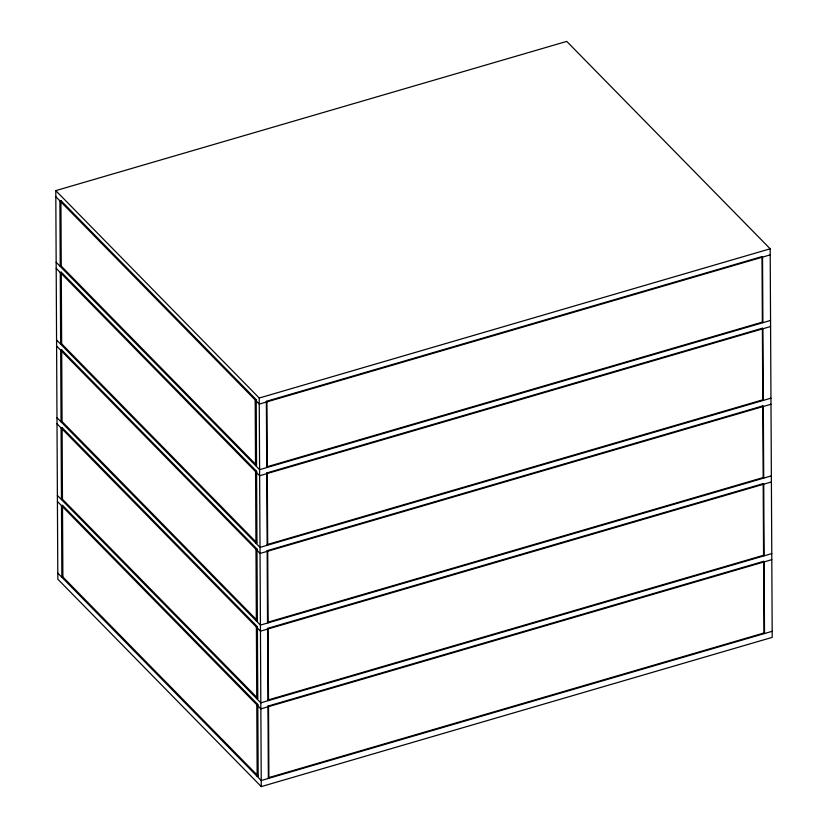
<?xml version="1.0" encoding="UTF-8"?>
<svg xmlns="http://www.w3.org/2000/svg" width="828" height="828" viewBox="0 0 828 828"><rect width="100%" height="100%" fill="white"/><g stroke="black" fill="none" stroke-linecap="round" stroke-linejoin="round"><path stroke-width="1.24" d="M55.786 190.626L566.735 41.4L770.175 248.804L772.213 637.374L261.265 786.6L57.825 579.196L55.786 190.626L259.226 398.03L261.265 786.6M256.214 399.655L60.91 200.552L59.885 200.842L60.227 266.419L61.251 266.119L256.556 465.232L255.531 465.522L255.19 399.955L256.214 399.655L256.556 465.232M256.587 471.298L61.282 272.195L60.258 272.484L60.641 344.127L61.655 343.837L256.959 542.94L255.945 543.24L255.562 471.598L256.587 471.298L256.959 542.94M256.99 549.016L61.686 349.902L60.672 350.203L61.044 421.845L62.069 421.545L257.373 620.658L256.349 620.959L255.976 549.316L256.99 549.016L257.373 620.658M257.404 626.724L62.1 427.621L61.075 427.921L61.448 499.553L62.473 499.263L257.777 698.366L256.752 698.666L256.38 627.024L257.404 626.724L257.777 698.366M259.226 398.03L770.175 248.804M266.378 401.311L266.926 401.87L267.268 467.437L266.719 466.878L266.378 401.311L762.008 256.566L762.547 257.115L762.888 322.682L762.35 322.133L762.008 256.566M770.206 254.879L259.257 404.105L55.818 196.702M257.808 704.442L62.504 505.328L61.479 505.629L61.862 577.271L62.876 576.971L258.181 776.084L257.156 776.385L256.783 704.742L257.808 704.442L258.181 776.084M266.719 466.878L762.35 322.133M770.557 320.446L259.599 469.673L56.159 262.269M266.761 472.954L267.299 473.512L267.672 545.145L267.134 544.596L266.761 472.954L762.381 328.209L762.919 328.757L763.292 400.4L762.754 399.841L762.381 328.209M770.589 326.522L259.63 475.748L56.19 268.344M267.134 544.596L762.754 399.841M770.961 398.164L260.013 547.391L56.573 339.987M267.165 550.672L267.703 551.22L268.075 622.863L267.537 622.314L267.165 550.672L762.785 405.917L763.333 406.476L763.706 478.108L763.157 477.559L762.785 405.917M770.992 404.23L260.044 553.456L56.604 346.052M267.537 622.314L763.157 477.559M771.365 475.872L260.416 625.099L56.977 417.695M267.568 628.38L268.117 628.938L268.489 700.581L267.941 700.022L267.568 628.38L763.188 483.635L763.737 484.183L764.109 555.826L763.571 555.277L763.188 483.635M771.396 481.948L260.447 631.174L57.008 423.77M267.941 700.022L763.571 555.277M771.779 553.59L260.82 702.817L57.38 495.413M267.972 706.098L268.52 706.646L268.893 778.289L268.355 777.74L267.972 706.098L763.602 561.343L764.14 561.901L764.513 633.544L763.975 632.985L763.602 561.343M771.81 559.656L260.851 708.882L57.411 501.478M268.355 777.74L763.975 632.985M772.182 631.298L261.234 780.525L57.794 573.121M60.91 200.552L61.251 266.119M61.282 272.195L61.655 343.837M61.686 349.902L62.069 421.545M62.1 427.621L62.473 499.263M62.504 505.328L62.876 576.971"/></g></svg>
